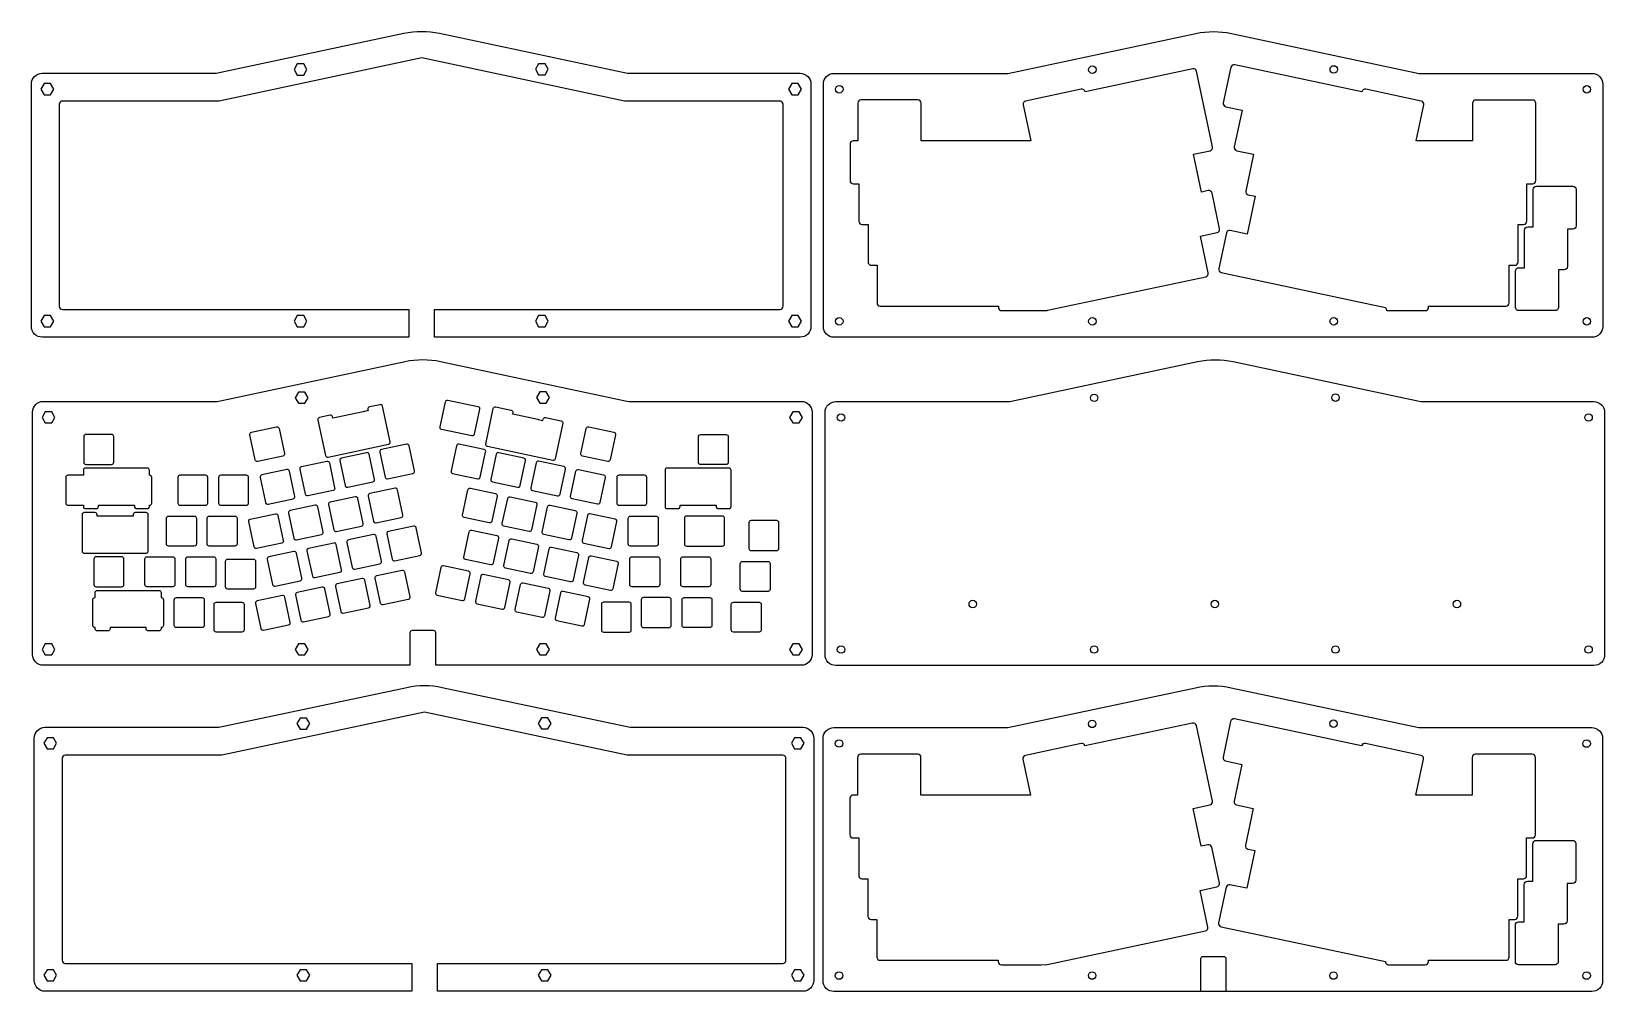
# Model space of a CAD drawing. Header units: millimetres. Extents: x -368 to 367, y 47 to 496.
import ezdxf

# ---------------------------------------------------------------- set-up
doc = ezdxf.new("R2010")
doc.units = ezdxf.units.MM
doc.header["$MEASUREMENT"] = 0

msp = doc.modelspace()

# ---------------------------------------------------------------- linework, layer by layer
for points in [[(-191.34, 366.16), (-191.34, 353.16), (-362.71, 353.16, -0.414214), (-367.71, 358.16), (-367.71, 471.5, -0.414214), (-362.71, 476.5), (-281.43, 476.5), (-193.66, 495.16, -0.105104), (-177.02, 495.16), (-89.24, 476.5), (-8.47, 476.5, -0.414214), (-3.47, 471.5), (-3.47, 358.16, -0.414214), (-8.47, 353.16), (-179.34, 353.16), (-179.34, 366.16), (-17.97, 366.16, 0.414214), (-16.47, 367.66), (-16.47, 462, 0.414214), (-17.97, 463.5), (-90.61, 463.5), (-185.34, 483.63), (-280.07, 463.5), (-353.21, 463.5, 0.414214), (-354.71, 462), (-354.71, 367.66, 0.414214), (-353.21, 366.16)], [(366.58, 358.1, -0.414214), (361.58, 353.1), (7.34, 353.1, -0.414214), (2.34, 358.1), (2.34, 471.44, -0.414214), (7.34, 476.44), (88.61, 476.44), (176.39, 495.1, -0.105104), (193.03, 495.1), (280.81, 476.44), (361.58, 476.44, -0.414214), (366.58, 471.44)], [(18.99, 424.86), (18.99, 407.31, 0.414214), (20.49, 405.81), (23.25, 405.81), (23.25, 388.26, 0.414214), (24.75, 386.76), (27.42, 386.76), (27.42, 369.21, 0.414214), (28.92, 367.71), (84.15, 367.71), (84.15, 367.07, 0.414214), (85.65, 365.57), (104.18, 365.57, 0.010008), (104.24, 365.57), (106.83, 365.68, 0.042377), (107.08, 365.71), (181.02, 381.42, 0.414214), (182.17, 383.2), (178.52, 400.38), (186.37, 402.04, 0.414214), (187.52, 403.82), (183.98, 420.51, 0.414214), (182.2, 421.67), (179, 420.99), (175.26, 438.63), (183.11, 440.3, 0.414214), (184.26, 442.08), (176.75, 477.4, 0.414214), (174.98, 478.56), (124.66, 467.86, 0.413431), (122.88, 469.02), (96.88, 463.49, 0.414214), (95.73, 461.71), (99.3, 444.92), (48.08, 444.92), (48.08, 462.52, 0.414214), (46.58, 464.02), (19.98, 464.02, 0.414214), (18.48, 462.52), (18.48, 444.92), (16.31, 444.92, 0.414214), (14.81, 443.42), (14.81, 426.36, 0.414214), (16.31, 424.86)], [(188.31, 383.4), (265.11, 367.08), (265.11, 367.07, 0.414214), (266.61, 365.57), (283.67, 365.57, 0.414214), (285.17, 367.07), (285.17, 367.71), (321.36, 367.71, 0.414214), (322.86, 369.21), (322.86, 386.76), (325.52, 386.76, 0.414214), (327.02, 388.26), (327.02, 405.81), (329.59, 405.81, 0.414214), (331.09, 407.31), (331.09, 424.86), (333.76, 424.86, 0.414214), (335.26, 426.36), (335.26, 462.47, 0.414214), (333.76, 463.97), (307.16, 463.97, 0.414214), (305.66, 462.47), (305.66, 444.92), (279.35, 444.92), (282.92, 461.71, 0.414214), (281.76, 463.49), (255.77, 469.02, 0.414214), (253.99, 467.86), (253.99, 467.86), (194.57, 480.49, 0.414214), (192.79, 479.33), (189.25, 462.64, 0.414214), (190.4, 460.86), (198.03, 459.24), (194.39, 442.07, 0.414214), (195.54, 440.29), (203.38, 438.63), (199.74, 421.46, 0.414214), (200.89, 419.68), (204.08, 419.01), (200.33, 401.36), (192.48, 403.03, 0.414214), (190.7, 401.87), (187.16, 385.18, 0.414214)], [(329.98, 403.18, -0.414214), (331.48, 404.68), (334.05, 404.68), (334.05, 422.23, -0.414214), (335.55, 423.73), (352.61, 423.73, -0.414214), (354.11, 422.23), (354.11, 405.17, -0.414214), (352.61, 403.67), (350.04, 403.67), (350.04, 386.12, -0.414214), (348.54, 384.62), (345.88, 384.62), (345.88, 367.07, -0.414214), (344.38, 365.57), (327.32, 365.57, -0.414214), (325.82, 367.07), (325.82, 384.13, -0.414214), (327.32, 385.63), (329.98, 385.63)], [(-178.82, 199.81), (-178.82, 215.05, 0.414214), (-179.82, 216.05), (-189.82, 216.05, 0.414214), (-190.82, 215.05), (-190.82, 199.81), (-362.19, 199.81, -0.414214), (-367.19, 204.81), (-367.19, 318.15, -0.414214), (-362.19, 323.15), (-280.91, 323.15), (-193.13, 341.81, -0.105104), (-176.5, 341.81), (-88.72, 323.15), (-7.95, 323.15, -0.414214), (-2.95, 318.15), (-2.95, 204.81, -0.414214), (-7.95, 199.81)], [(8.16, 199.72, -0.414214), (3.16, 204.72), (3.16, 318.06, -0.414214), (8.16, 323.06), (89.43, 323.06), (177.21, 341.72, -0.105104), (193.84, 341.72), (281.62, 323.06), (362.4, 323.06, -0.414214), (367.4, 318.06), (367.4, 204.72, -0.414214), (362.4, 199.72)], [(-174.3, 322.94, -0.414214), (-173.11, 323.71), (-159.04, 320.72, -0.414214), (-158.27, 319.53), (-160.77, 307.79, -0.414214), (-161.96, 307.02), (-176.02, 310.01, -0.414214), (-176.79, 311.2)], [(-210.35, 318.82), (-212.73, 318.31), (-224.47, 315.81), (-226.86, 315.31), (-226.98, 315.88, 0.414214), (-228.16, 316.65), (-233.05, 315.61, 0.414214), (-233.82, 314.42), (-230.3, 297.85, 0.414214), (-229.12, 297.08), (-200.87, 303.09, 0.414215), (-200.1, 304.27), (-203.62, 320.84, 0.414215), (-204.81, 321.61), (-209.7, 320.57, 0.414214), (-210.47, 319.39)], [(-128.76, 314.28, -0.023636), (-128.67, 314.26), (-128.55, 314.84, -0.414214), (-127.36, 315.61), (-122.47, 314.57, -0.023632), (-122.38, 314.55), (-120.18, 314.08, -0.414215), (-119.41, 312.89), (-122.93, 296.32, -0.414215), (-124.12, 295.55), (-152.36, 301.56, -0.023632), (-152.45, 301.58), (-154.65, 302.05, -0.414214), (-155.42, 303.23), (-151.9, 319.8, -0.414214), (-150.71, 320.57), (-145.82, 319.53, -0.023632), (-145.73, 319.51), (-143.53, 319.04, -0.414214), (-142.76, 317.86), (-142.88, 317.28, -0.023636), (-142.79, 317.27), (-131.05, 314.77, -0.023632), (-130.96, 314.75)], [(-249.46, 298.74, -0.414214), (-250.23, 297.55), (-261.97, 295.06, -0.414214), (-263.16, 295.83), (-265.65, 307.57, -0.414214), (-264.88, 308.75), (-253.14, 311.25, -0.414214), (-251.96, 310.48)], [(-110.17, 297.55, -0.414214), (-110.94, 298.74), (-108.45, 310.48, -0.414214), (-107.26, 311.25), (-95.52, 308.75, -0.414214), (-94.75, 307.57), (-97.25, 295.83, -0.414214), (-98.43, 295.06)], [(-342.24, 293.7), (-330.24, 293.7, 0.414214), (-329.24, 294.7), (-329.24, 306.7, 0.414214), (-330.24, 307.7), (-342.24, 307.7, 0.414214), (-343.24, 306.7), (-343.24, 294.7, 0.414214)], [(-204.94, 299.46), (-202.45, 287.72, 0.414214), (-201.26, 286.95), (-189.52, 289.45, 0.414214), (-188.75, 290.63), (-191.25, 302.37, 0.414214), (-192.43, 303.14), (-204.17, 300.65, 0.414214)], [(-156.23, 300.65), (-167.97, 303.14, 0.414214), (-169.16, 302.37), (-171.65, 290.63, 0.414214), (-170.88, 289.45), (-159.14, 286.95, 0.414214), (-157.96, 287.72), (-155.46, 299.46, 0.414214)], [(-56.07, 306.65, -0.414214), (-55.07, 307.65), (-43.07, 307.65, -0.414214), (-42.07, 306.65), (-42.07, 294.65, -0.414214), (-43.07, 293.65), (-55.07, 293.65, -0.414214), (-56.07, 294.65)], [(-229.7, 295.22, -0.414214), (-228.51, 294.45), (-226.02, 282.71, -0.414214), (-226.79, 281.52), (-238.53, 279.03, -0.414214), (-239.71, 279.8), (-242.21, 291.54, -0.414214), (-241.44, 292.72)], [(-211.07, 299.18), (-222.8, 296.68, 0.414214), (-223.57, 295.5), (-221.08, 283.76, 0.414214), (-219.89, 282.99), (-208.16, 285.49, 0.414214), (-207.38, 286.67), (-209.88, 298.41, 0.414214)], [(-152.25, 285.49), (-140.51, 282.99, 0.414214), (-139.32, 283.76), (-136.83, 295.5, 0.414214), (-137.6, 296.68), (-149.34, 299.18, 0.414214), (-150.52, 298.41), (-153.02, 286.67, 0.414214)], [(-131.89, 294.45), (-134.39, 282.71, 0.414214), (-133.61, 281.52), (-121.88, 279.03, 0.414214), (-120.69, 279.8), (-118.2, 291.54, 0.414214), (-118.97, 292.72), (-130.7, 295.22, 0.414214)], [(-336.45, 274.6), (-334.02, 274.6), (-319.58, 274.6), (-319.58, 274.02, 0.414214), (-318.58, 273.02), (-313.58, 273.02, 0.414214), (-312.58, 274.02), (-312.58, 274.6), (-312.49, 274.6, 0.414214), (-311.49, 275.6), (-311.49, 287.6, 0.414214), (-312.49, 288.6), (-312.58, 288.6), (-312.58, 290.96, 0.414214), (-313.58, 291.96), (-342.45, 291.96, 0.414215), (-343.45, 290.96), (-343.45, 288.6), (-350.69, 288.6, 0.414214), (-351.69, 287.6), (-351.69, 275.6, 0.414214), (-350.69, 274.6), (-343.45, 274.6), (-343.45, 274.02, 0.414215), (-342.45, 273.02), (-337.45, 273.02, 0.414214), (-336.45, 274.02)], [(-298.3, 274.6), (-286.3, 274.6, 0.414214), (-285.3, 275.6), (-285.3, 287.6, 0.414214), (-286.3, 288.6), (-298.3, 288.6, 0.414214), (-299.3, 287.6), (-299.3, 275.6, 0.414214)], [(-266.25, 275.6), (-266.25, 287.6, 0.414214), (-267.25, 288.6), (-279.25, 288.6, 0.414214), (-280.25, 287.6), (-280.25, 275.6, 0.414214), (-279.25, 274.6), (-267.25, 274.6, 0.414214)], [(-244.65, 278.75), (-247.15, 290.49, 0.414214), (-248.33, 291.26), (-260.07, 288.76, 0.414214), (-260.84, 287.58), (-258.35, 275.84, 0.414214), (-257.16, 275.07), (-245.42, 277.56, 0.414214)], [(-114.98, 277.56, -0.414214), (-115.75, 278.75), (-113.26, 290.49, -0.414214), (-112.07, 291.26), (-100.33, 288.76, -0.414214), (-99.56, 287.58), (-102.06, 275.84, -0.414214), (-103.24, 275.07)], [(-94.16, 287.6), (-94.16, 275.6, 0.414214), (-93.16, 274.6), (-81.16, 274.6, 0.414214), (-80.16, 275.6), (-80.16, 287.6, 0.414214), (-81.16, 288.6), (-93.16, 288.6, 0.414214)], [(-50.21, 274.6), (-47.77, 274.6), (-47.77, 274.02, 0.414214), (-46.77, 273.02), (-41.77, 273.02, 0.414214), (-40.77, 274.02), (-40.77, 290.96, 0.414214), (-41.77, 291.96), (-70.64, 291.96, 0.414215), (-71.64, 290.96), (-71.64, 274.02, 0.414215), (-70.64, 273.02), (-65.64, 273.02, 0.414214), (-64.64, 274.02), (-64.64, 274.6), (-62.21, 274.6)], [(-206.62, 266.34), (-194.88, 268.84, 0.414214), (-194.11, 270.02), (-196.61, 281.76, 0.414214), (-197.79, 282.53), (-209.53, 280.04, 0.414214), (-210.3, 278.85), (-207.81, 267.11, 0.414214)], [(-165.53, 268.84, -0.414214), (-166.3, 270.02), (-163.81, 281.76, -0.414214), (-162.62, 282.53), (-150.88, 280.04, -0.414214), (-150.11, 278.85), (-152.61, 267.11, -0.414214), (-153.79, 266.34)], [(-247.57, 270.93), (-245.07, 259.19, 0.414214), (-243.89, 258.42), (-232.15, 260.91, 0.414214), (-231.38, 262.1), (-233.87, 273.84, 0.414214), (-235.06, 274.61), (-246.8, 272.11, 0.414214)], [(-228.93, 274.89), (-226.44, 263.15, 0.414214), (-225.25, 262.38), (-213.52, 264.88, 0.414214), (-212.74, 266.06), (-215.24, 277.8, 0.414214), (-216.43, 278.57), (-228.16, 276.07, 0.414214)], [(-132.25, 276.07, -0.414214), (-131.48, 274.89), (-133.97, 263.15, -0.414214), (-135.16, 262.38), (-146.9, 264.88, -0.414214), (-147.67, 266.06), (-145.17, 277.8, -0.414214), (-143.99, 278.57)], [(-113.62, 272.11, -0.414214), (-112.85, 270.93), (-115.34, 259.19, -0.414214), (-116.53, 258.42), (-128.26, 260.91, -0.414214), (-129.04, 262.1), (-126.54, 273.84, -0.414214), (-125.35, 274.61)], [(-320.17, 269.55), (-322.61, 269.55), (-334.61, 269.55), (-337.04, 269.55), (-337.04, 270.14, 0.414214), (-338.04, 271.14), (-343.04, 271.14, 0.414214), (-344.04, 270.14), (-344.04, 253.2, 0.414214), (-343.04, 252.2), (-314.17, 252.2, 0.414215), (-313.17, 253.2), (-313.17, 270.14, 0.414215), (-314.17, 271.14), (-319.17, 271.14, 0.414214), (-320.17, 270.14)], [(-303.66, 255.55, -0.414214), (-304.66, 256.55), (-304.66, 268.55, -0.414214), (-303.66, 269.55), (-291.66, 269.55, -0.414214), (-290.66, 268.55), (-290.66, 256.55, -0.414214), (-291.66, 255.55)], [(-271.61, 256.55, -0.414214), (-272.61, 255.55), (-284.61, 255.55, -0.414214), (-285.61, 256.55), (-285.61, 268.55, -0.414214), (-284.61, 269.55), (-272.61, 269.55, -0.414214), (-271.61, 268.55)], [(-250.01, 258.14, -0.414214), (-250.78, 256.95), (-262.52, 254.46, -0.414214), (-263.71, 255.23), (-266.2, 266.97, -0.414214), (-265.43, 268.15), (-253.69, 270.65, -0.414214), (-252.51, 269.88)], [(-185.49, 252.37), (-187.99, 264.11, 0.414214), (-189.17, 264.88), (-200.91, 262.39, 0.414214), (-201.68, 261.2), (-199.19, 249.46, 0.414214), (-198, 248.69), (-186.26, 251.19, 0.414214)], [(-109.63, 256.95), (-97.89, 254.46, 0.414214), (-96.71, 255.23), (-94.21, 266.97, 0.414214), (-94.98, 268.15), (-106.72, 270.65, 0.414214), (-107.91, 269.88), (-110.4, 258.14, 0.414214)], [(-88.81, 268.55, -0.414214), (-87.81, 269.55), (-75.81, 269.55, -0.414214), (-74.81, 268.55), (-74.81, 256.55, -0.414214), (-75.81, 255.55), (-87.81, 255.55, -0.414214), (-88.81, 256.55)], [(-61.61, 255.55), (-44.85, 255.55, 0.414214), (-43.85, 256.55), (-43.85, 268.55, 0.414214), (-44.85, 269.55), (-61.61, 269.55, 0.414214), (-62.61, 268.55), (-62.61, 256.55, 0.414214)], [(-31.45, 253.41), (-19.45, 253.41, 0.414214), (-18.45, 254.41), (-18.45, 266.41, 0.414214), (-19.45, 267.41), (-31.45, 267.41, 0.414214), (-32.45, 266.41), (-32.45, 254.41, 0.414214)], [(-220.31, 257.24), (-217.82, 245.5, 0.414214), (-216.63, 244.73), (-204.9, 247.23, 0.414214), (-204.12, 248.41), (-206.62, 260.15, 0.414214), (-207.81, 260.92), (-219.54, 258.42, 0.414214)], [(-151.91, 247.48, -0.414214), (-153.09, 246.71), (-164.83, 249.21, -0.414214), (-165.6, 250.39), (-163.11, 262.13, -0.414214), (-161.92, 262.9), (-150.18, 260.41, -0.414214), (-149.41, 259.22)], [(-144.47, 258.17, -0.414214), (-143.29, 258.94), (-131.55, 256.44, -0.414214), (-130.78, 255.26), (-133.27, 243.52, -0.414214), (-134.46, 242.75), (-146.2, 245.25, -0.414214), (-146.97, 246.43)], [(-325.49, 250.5), (-337.49, 250.5, 0.414214), (-338.49, 249.5), (-338.49, 237.5, 0.414214), (-337.49, 236.5), (-325.49, 236.5, 0.414214), (-324.49, 237.5), (-324.49, 249.5, 0.414214)], [(-300.67, 237.5, -0.414214), (-301.67, 236.5), (-313.67, 236.5, -0.414214), (-314.67, 237.5), (-314.67, 249.5, -0.414214), (-313.67, 250.5), (-301.67, 250.5, -0.414214), (-300.67, 249.5)], [(-295.62, 249.5, -0.414214), (-294.62, 250.5), (-282.62, 250.5, -0.414214), (-281.62, 249.5), (-281.62, 237.5, -0.414214), (-282.62, 236.5), (-294.62, 236.5, -0.414214), (-295.62, 237.5)], [(-257.58, 249.32), (-255.09, 237.58, 0.414214), (-253.9, 236.81), (-242.16, 239.3, 0.414214), (-241.39, 240.49), (-243.89, 252.23, 0.414214), (-245.07, 253), (-256.81, 250.5, 0.414214)], [(-235.27, 240.77), (-223.53, 243.26, 0.414214), (-222.76, 244.45), (-225.25, 256.19, 0.414214), (-226.44, 256.96), (-238.18, 254.46, 0.414214), (-238.95, 253.28), (-236.45, 241.54, 0.414214)], [(-127.56, 241.28, -0.414214), (-128.34, 242.47), (-125.84, 254.21, -0.414214), (-124.65, 254.98), (-112.92, 252.48, -0.414214), (-112.15, 251.3), (-114.64, 239.56, -0.414214), (-115.83, 238.79)], [(-108.93, 237.32, -0.414214), (-109.7, 238.51), (-107.21, 250.25, -0.414214), (-106.02, 251.02), (-94.28, 248.52, -0.414214), (-93.51, 247.34), (-96.01, 235.6, -0.414214), (-97.19, 234.83)], [(-87.11, 236.5, -0.414214), (-88.11, 237.5), (-88.11, 249.5, -0.414214), (-87.11, 250.5), (-75.11, 250.5, -0.414214), (-74.11, 249.5), (-74.11, 237.5, -0.414214), (-75.11, 236.5)], [(-51.3, 250.5, -0.414214), (-50.3, 249.5), (-50.3, 237.5, -0.414214), (-51.3, 236.5), (-63.3, 236.5, -0.414214), (-64.3, 237.5), (-64.3, 249.5, -0.414214), (-63.3, 250.5)], [(-275.99, 235.44, -0.414214), (-276.99, 236.44), (-276.99, 248.44, -0.414214), (-275.99, 249.44), (-263.99, 249.44, -0.414214), (-262.99, 248.44), (-262.99, 236.44, -0.414214), (-263.99, 235.44)], [(-194.53, 244.27, -0.414214), (-193.35, 243.5), (-190.85, 231.76, -0.414214), (-191.62, 230.58), (-203.36, 228.08, -0.414214), (-204.55, 228.85), (-207.04, 240.59, -0.414214), (-206.27, 241.78)], [(-176.39, 245.48), (-178.88, 233.74, 0.414214), (-178.11, 232.56), (-166.37, 230.06, 0.414214), (-165.19, 230.83), (-162.69, 242.57, 0.414214), (-163.46, 243.76), (-175.2, 246.25, 0.414214)], [(-36.52, 247.36, -0.414214), (-35.52, 248.36), (-23.52, 248.36, -0.414214), (-22.52, 247.36), (-22.52, 235.36, -0.414214), (-23.52, 234.36), (-35.52, 234.36, -0.414214), (-36.52, 235.36)], [(-231.8, 236.35), (-243.54, 233.85, 0.414214), (-244.31, 232.67), (-241.81, 220.93, 0.414214), (-240.63, 220.16), (-228.89, 222.65, 0.414214), (-228.12, 223.84), (-230.61, 235.58, 0.414214)], [(-213.17, 240.31), (-224.9, 237.81, 0.414214), (-225.67, 236.63), (-223.18, 224.89, 0.414214), (-221.99, 224.12), (-210.26, 226.62, 0.414214), (-209.48, 227.8), (-211.98, 239.54, 0.414214)], [(-144.83, 239.79), (-156.57, 242.29, 0.414214), (-157.75, 241.52), (-160.25, 229.78, 0.414214), (-159.48, 228.6), (-147.74, 226.1, 0.414214), (-146.55, 226.87), (-144.06, 238.61, 0.414214)], [(-127.92, 222.91, -0.414214), (-129.11, 222.14), (-140.84, 224.63, -0.414214), (-141.62, 225.82), (-139.12, 237.56, -0.414214), (-137.93, 238.33), (-126.2, 235.83, -0.414214), (-125.43, 234.65)], [(-306.03, 218.45, -0.414214), (-307.03, 217.45), (-307.11, 217.45), (-307.11, 216.87, -0.414214), (-308.11, 215.87), (-313.11, 215.87, -0.414214), (-314.11, 216.87), (-314.11, 217.45), (-330.99, 217.45), (-330.99, 216.87, -0.414214), (-331.99, 215.87), (-336.99, 215.87, -0.414215), (-337.99, 216.87), (-337.99, 217.45), (-338.08, 217.45, -0.414214), (-339.08, 218.45), (-339.08, 230.45, -0.414214), (-338.08, 231.45), (-337.99, 231.45), (-337.99, 233.81, -0.414215), (-336.99, 234.81), (-308.11, 234.81, -0.414214), (-307.11, 233.81), (-307.11, 231.45), (-307.03, 231.45, -0.414214), (-306.03, 230.45)], [(-287.98, 231.45, -0.414214), (-286.98, 230.45), (-286.98, 218.45, -0.414214), (-287.98, 217.45), (-299.98, 217.45, -0.414214), (-300.98, 218.45), (-300.98, 230.45, -0.414214), (-299.98, 231.45)], [(-268.35, 216.31, -0.414214), (-269.35, 215.31), (-281.35, 215.31, -0.414214), (-282.35, 216.31), (-282.35, 228.31, -0.414214), (-281.35, 229.31), (-269.35, 229.31, -0.414214), (-268.35, 228.31)], [(-262.94, 228.71), (-260.45, 216.97, 0.414214), (-259.26, 216.2), (-247.52, 218.69, 0.414214), (-246.75, 219.88), (-249.25, 231.62, 0.414214), (-250.43, 232.39), (-262.17, 229.89, 0.414214)], [(-109.29, 218.95), (-106.79, 230.69, 0.414214), (-107.56, 231.87), (-119.3, 234.37, 0.414214), (-120.49, 233.6), (-122.98, 221.86, 0.414214), (-122.21, 220.67), (-110.47, 218.18, 0.414214)], [(-88.39, 229.31), (-100.39, 229.31, 0.414214), (-101.39, 228.31), (-101.39, 216.31, 0.414214), (-100.39, 215.31), (-88.39, 215.31, 0.414214), (-87.39, 216.31), (-87.39, 228.31, 0.414214)], [(-82.75, 230.45), (-82.75, 218.45, 0.414214), (-81.75, 217.45), (-69.75, 217.45, 0.414214), (-68.75, 218.45), (-68.75, 230.45, 0.414214), (-69.75, 231.45), (-81.75, 231.45, 0.414214)], [(-49.7, 218.45, -0.414214), (-50.7, 217.45), (-62.7, 217.45, -0.414214), (-63.7, 218.45), (-63.7, 230.45, -0.414214), (-62.7, 231.45), (-50.7, 231.45, -0.414214), (-49.7, 230.45)], [(-26.68, 216.31, -0.414214), (-27.68, 215.31), (-39.68, 215.31, -0.414214), (-40.68, 216.31), (-40.68, 228.31, -0.414214), (-39.68, 229.31), (-27.68, 229.31, -0.414214), (-26.68, 228.31)], [(-190.02, 60.49), (-190.02, 47.49), (-361.39, 47.49, -0.414214), (-366.39, 52.49), (-366.39, 165.83, -0.414214), (-361.39, 170.83), (-280.12, 170.83), (-192.34, 189.49, -0.105104), (-175.71, 189.49), (-87.93, 170.83), (-7.15, 170.83, -0.414214), (-2.15, 165.83), (-2.15, 52.49, -0.414214), (-7.15, 47.49), (-178.02, 47.49), (-178.02, 60.49), (-16.65, 60.49, 0.414214), (-15.15, 61.99), (-15.15, 156.33, 0.414214), (-16.65, 157.83), (-89.29, 157.83), (-184.02, 177.96), (-278.75, 157.83), (-351.89, 157.83, 0.414214), (-353.39, 156.33), (-353.39, 61.99, 0.414214), (-351.89, 60.49)], [(366.47, 52.34, -0.414214), (361.47, 47.34), (7.23, 47.34, -0.414214), (2.23, 52.34), (2.23, 165.68, -0.414214), (7.23, 170.68), (88.5, 170.68), (176.28, 189.34, -0.105104), (192.91, 189.34), (280.69, 170.68), (361.47, 170.68, -0.414214), (366.47, 165.68)], [(190.6, 47.34), (190.6, 62.58, 0.414214), (189.6, 63.58), (179.6, 63.58, 0.414214), (178.6, 62.58), (178.6, 47.34), (7.23, 47.34, -0.414214), (2.23, 52.34), (2.23, 165.68, -0.414214), (7.23, 170.68), (88.5, 170.68), (176.28, 189.34, -0.105104), (192.91, 189.34), (280.69, 170.68), (361.47, 170.68, -0.414214), (366.47, 165.68), (366.47, 52.34, -0.414214), (361.47, 47.34)], [(18.88, 119.1), (18.88, 101.55, 0.414214), (20.38, 100.05), (23.14, 100.05), (23.14, 82.5, 0.414214), (24.64, 81), (27.31, 81), (27.31, 63.45, 0.414214), (28.81, 61.95), (84.04, 61.95), (84.04, 61.31, 0.414214), (85.54, 59.81), (104.07, 59.81, 0.010008), (104.13, 59.81), (106.71, 59.92, 0.042377), (106.97, 59.95), (180.9, 75.66, 0.414214), (182.06, 77.44), (178.41, 94.62), (186.25, 96.28, 0.414214), (187.41, 98.06), (183.86, 114.75, 0.414214), (182.08, 115.91), (178.89, 115.23), (175.14, 132.87), (182.99, 134.54, 0.414214), (184.15, 136.32), (176.64, 171.64, 0.414214), (174.86, 172.8), (124.55, 162.1, 0.413431), (122.77, 163.26), (96.77, 157.73, 0.414214), (95.61, 155.95), (99.18, 139.16), (47.97, 139.16), (47.97, 156.76, 0.414214), (46.47, 158.26), (19.87, 158.26, 0.414214), (18.37, 156.76), (18.37, 139.16), (16.2, 139.16, 0.414214), (14.7, 137.66), (14.7, 120.6, 0.414214), (16.2, 119.1)], [(188.2, 77.64), (265, 61.32), (265, 61.31, 0.414214), (266.5, 59.81), (283.56, 59.81, 0.414214), (285.06, 61.31), (285.06, 61.95), (321.25, 61.95, 0.414214), (322.75, 63.45), (322.75, 81), (325.41, 81, 0.414214), (326.91, 82.5), (326.91, 100.05), (329.48, 100.05, 0.414214), (330.98, 101.55), (330.98, 119.1), (333.65, 119.1, 0.414214), (335.15, 120.6), (335.15, 156.71, 0.414214), (333.65, 158.21), (307.05, 158.21, 0.414214), (305.55, 156.71), (305.55, 139.16), (279.24, 139.16), (282.81, 155.95, 0.414214), (281.65, 157.73), (255.65, 163.26, 0.414214), (253.87, 162.1), (253.87, 162.1), (194.46, 174.73, 0.414214), (192.68, 173.57), (189.13, 156.88, 0.414214), (190.29, 155.1), (197.92, 153.48), (194.27, 136.31, 0.414214), (195.43, 134.53), (203.27, 132.87), (199.62, 115.7, 0.414214), (200.78, 113.92), (203.97, 113.25), (200.22, 95.6), (192.37, 97.27, 0.414214), (190.59, 96.11), (187.04, 79.42, 0.414214)], [(329.87, 97.42, -0.414214), (331.37, 98.92), (333.94, 98.92), (333.94, 116.47, -0.414214), (335.44, 117.97), (352.5, 117.97, -0.414214), (354, 116.47), (354, 99.41, -0.414214), (352.5, 97.91), (349.93, 97.91), (349.93, 80.36, -0.414214), (348.43, 78.86), (345.77, 78.86), (345.77, 61.31, -0.414214), (344.27, 59.81), (327.21, 59.81, -0.414214), (325.71, 61.31), (325.71, 78.37, -0.414214), (327.21, 79.87), (329.87, 79.87)]]:
    msp.add_lwpolyline(points, format="xyb", close=True)
at = {"linetype": 'Continuous'}
for points in [[(-243.49, 480.84), (-244.99, 478.24), (-243.49, 475.64), (-240.49, 475.64), (-238.99, 478.24), (-240.49, 480.84)], [(-130.69, 480.94), (-132.19, 478.34), (-130.69, 475.75), (-127.69, 475.75), (-126.19, 478.34), (-127.69, 480.94)], [(-361.76, 471.64), (-363.26, 469.05), (-361.76, 466.45), (-358.76, 466.45), (-357.26, 469.05), (-358.76, 471.64)], [(-12.42, 471.64), (-13.92, 469.05), (-12.42, 466.45), (-9.42, 466.45), (-7.92, 469.05), (-9.42, 471.64)], [(-361.76, 363.21), (-363.26, 360.61), (-361.76, 358.01), (-358.76, 358.01), (-357.26, 360.61), (-358.76, 363.21)], [(-243.49, 363.21), (-244.99, 360.61), (-243.49, 358.01), (-240.49, 358.01), (-238.99, 360.61), (-240.49, 363.21)], [(-130.69, 363.21), (-132.19, 360.61), (-130.69, 358.01), (-127.69, 358.01), (-126.19, 360.61), (-127.69, 363.21)], [(-12.42, 363.21), (-13.92, 360.61), (-12.42, 358.01), (-9.42, 358.01), (-7.92, 360.61), (-9.42, 363.21)], [(-242.97, 327.48), (-244.47, 324.88), (-242.97, 322.29), (-239.97, 322.29), (-238.47, 324.88), (-239.97, 327.48)], [(-130.17, 327.59), (-131.67, 324.99), (-130.17, 322.39), (-127.17, 322.39), (-125.67, 324.99), (-127.17, 327.59)], [(-361.23, 318.29), (-362.73, 315.69), (-361.23, 313.1), (-358.23, 313.1), (-356.73, 315.69), (-358.23, 318.29)], [(-11.9, 318.29), (-13.4, 315.69), (-11.9, 313.1), (-8.9, 313.1), (-7.4, 315.69), (-8.9, 318.29)], [(-361.23, 209.85), (-362.73, 207.26), (-361.23, 204.66), (-358.23, 204.66), (-356.73, 207.26), (-358.23, 209.85)], [(-242.97, 209.85), (-244.47, 207.26), (-242.97, 204.66), (-239.97, 204.66), (-238.47, 207.26), (-239.97, 209.85)], [(-130.17, 209.85), (-131.67, 207.26), (-130.17, 204.66), (-127.17, 204.66), (-125.67, 207.26), (-127.17, 209.85)], [(-11.9, 209.85), (-13.4, 207.26), (-11.9, 204.66), (-8.9, 204.66), (-7.4, 207.26), (-8.9, 209.85)], [(-242.17, 175.17), (-243.67, 172.57), (-242.17, 169.97), (-239.17, 169.97), (-237.67, 172.57), (-239.17, 175.17)], [(-129.37, 175.27), (-130.87, 172.67), (-129.37, 170.08), (-126.37, 170.08), (-124.87, 172.67), (-126.37, 175.27)], [(-360.44, 165.97), (-361.94, 163.38), (-360.44, 160.78), (-357.44, 160.78), (-355.94, 163.38), (-357.44, 165.97)], [(-11.11, 165.97), (-12.61, 163.38), (-11.11, 160.78), (-8.11, 160.78), (-6.61, 163.38), (-8.11, 165.97)], [(-360.44, 57.54), (-361.94, 54.94), (-360.44, 52.34), (-357.44, 52.34), (-355.94, 54.94), (-357.44, 57.54)], [(-242.17, 57.54), (-243.67, 54.94), (-242.17, 52.34), (-239.17, 52.34), (-237.67, 54.94), (-239.17, 57.54)], [(-129.37, 57.54), (-130.87, 54.94), (-129.37, 52.34), (-126.37, 52.34), (-124.87, 54.94), (-126.37, 57.54)], [(-11.11, 57.54), (-12.61, 54.94), (-11.11, 52.34), (-8.11, 52.34), (-6.61, 54.94), (-8.11, 57.54)]]:
    msp.add_lwpolyline(points, close=True, dxfattribs=at)
for centre in [(128.06, 478.18), (240.86, 478.29), (9.79, 469), (359.13, 468.99), (9.8, 360.55), (128.06, 360.55), (240.86, 360.55), (359.13, 360.55), (128.88, 324.8), (241.68, 324.91), (10.6, 315.61), (359.94, 315.61), (185.28, 228.42), (10.61, 207.17), (128.88, 207.17), (241.68, 207.17), (359.94, 207.17), (127.95, 172.42), (240.75, 172.53), (9.68, 163.24), (359.02, 163.23), (9.68, 54.8), (127.95, 54.8), (240.75, 54.8), (359.02, 54.8)]:
    msp.add_circle(centre, 1.75, dxfattribs=at)
for centre in [(72.16, 228.42), (298.4, 228.42)]:
    msp.add_circle(centre, 1.75)

doc.saveas('drawing.dxf')
